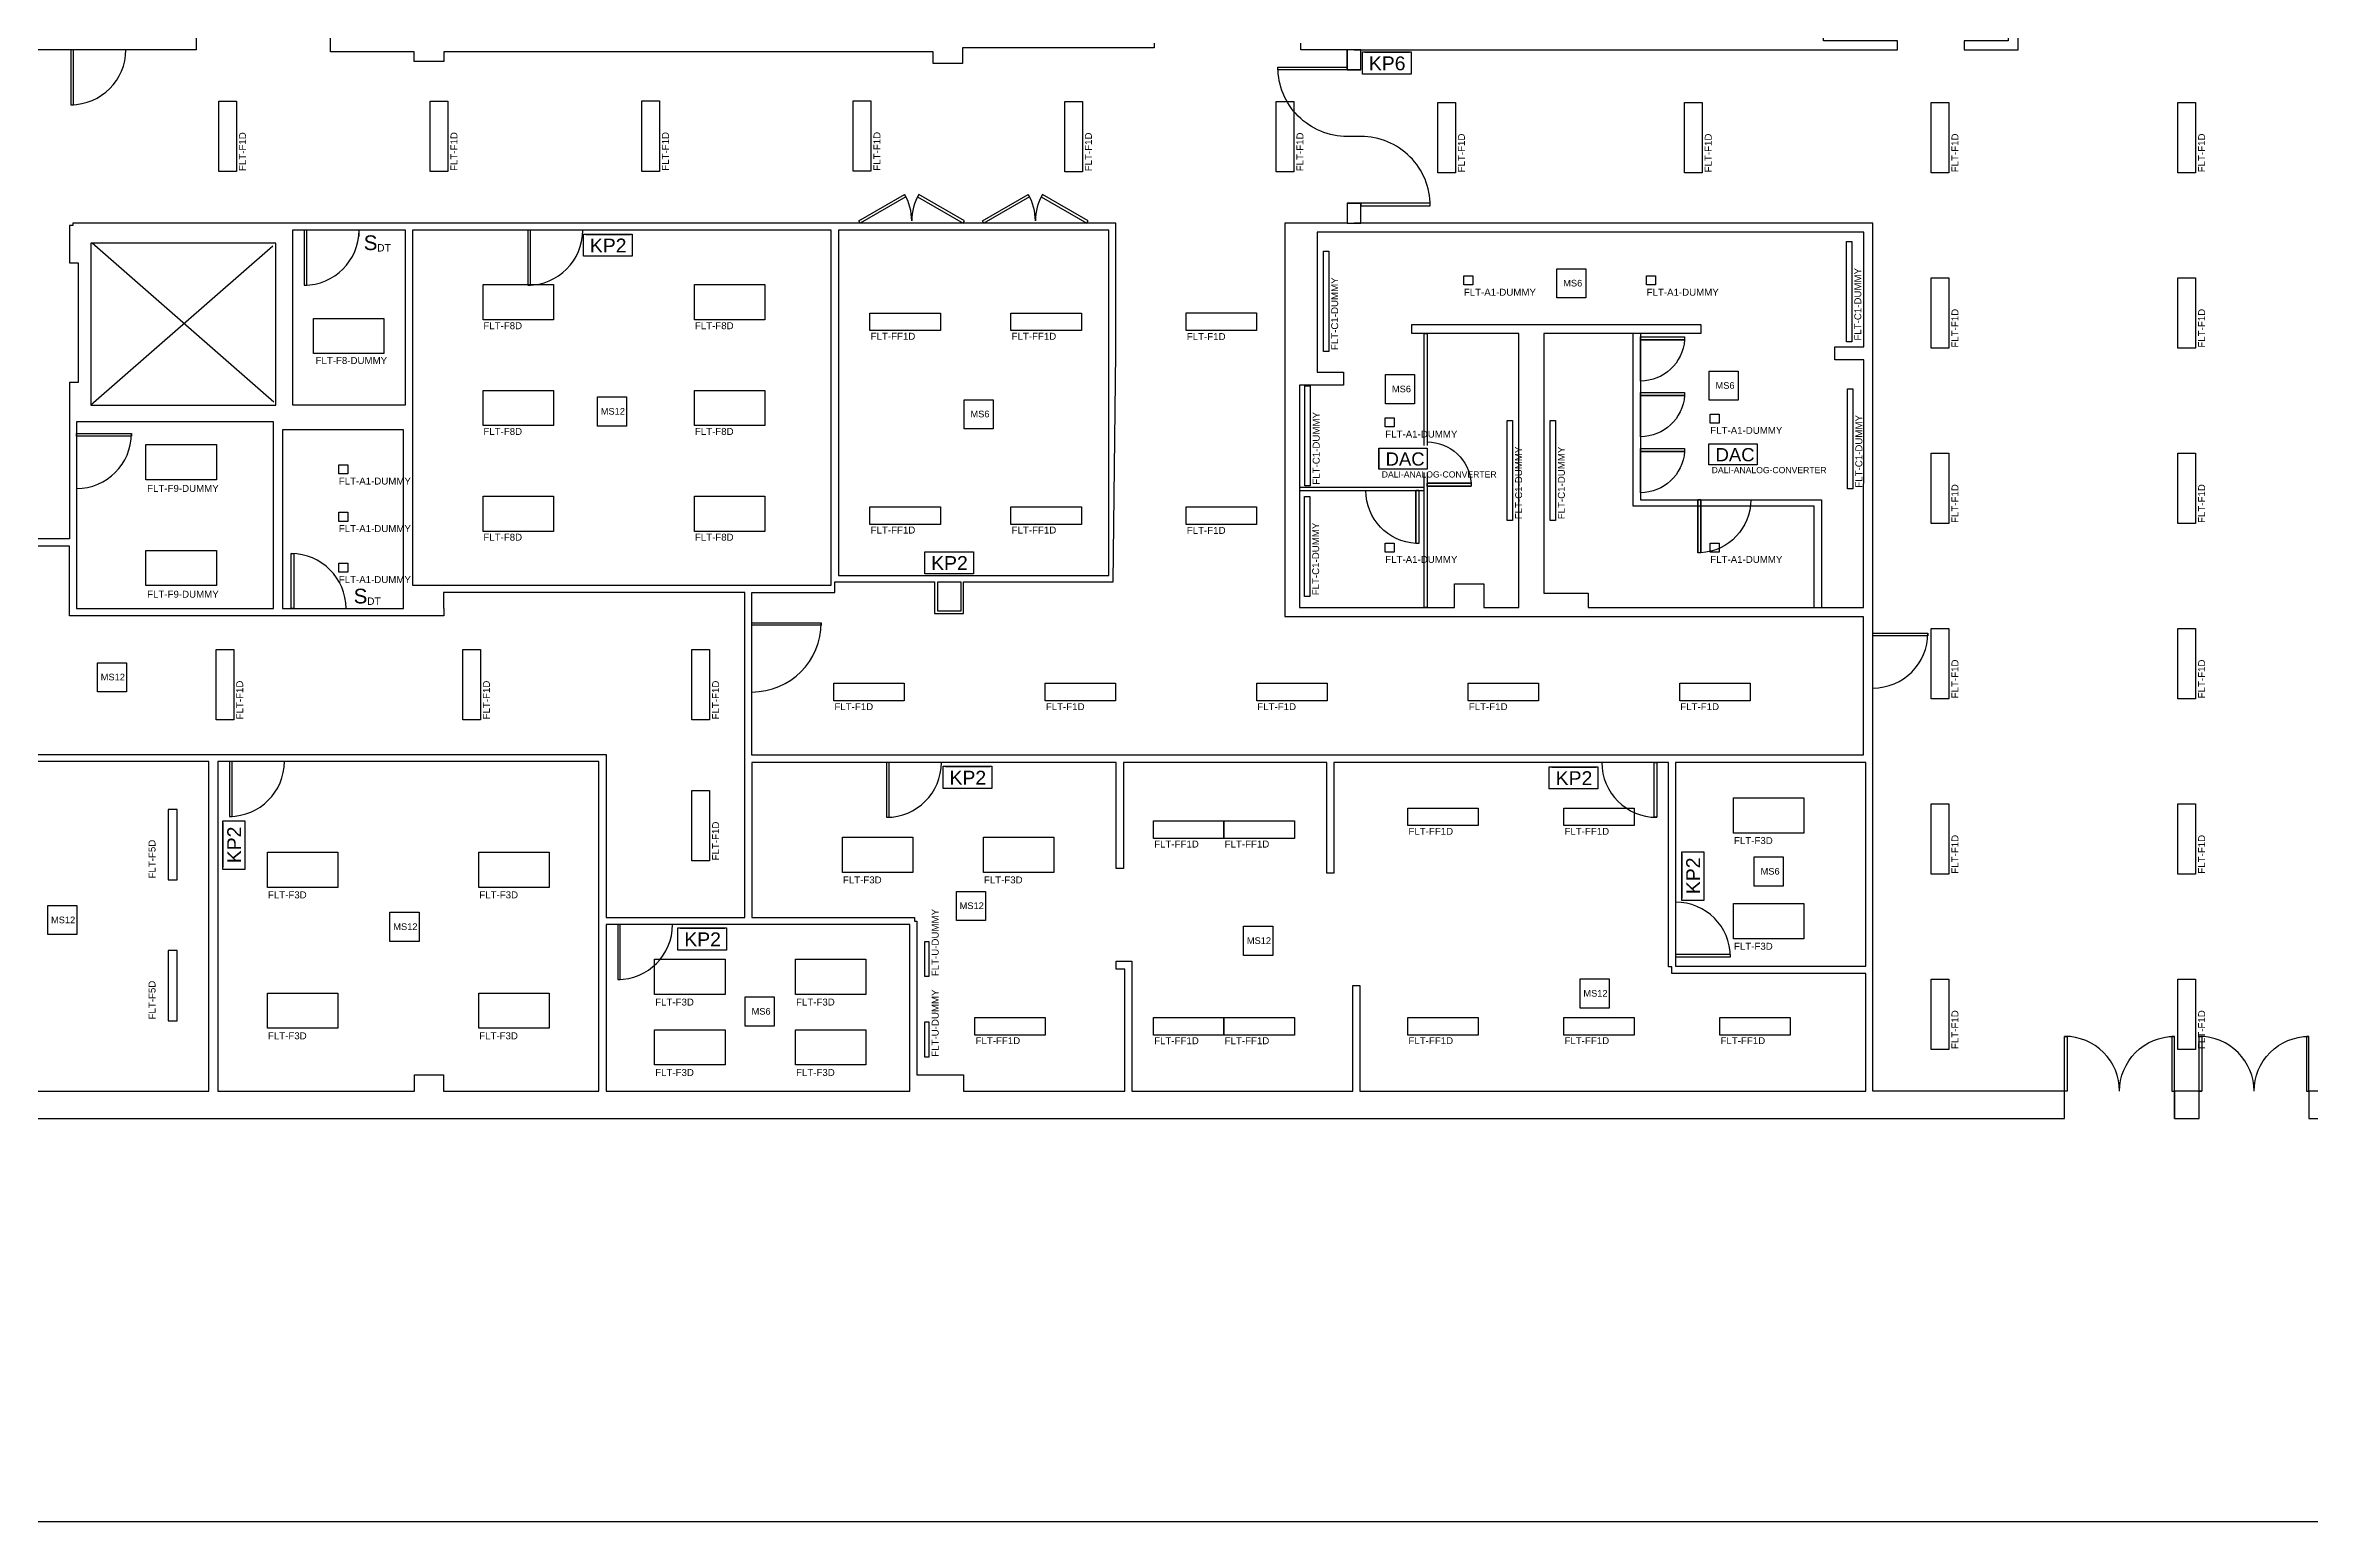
# Model space of a CAD drawing. Header units: inches. Extents: x 0 to 96268, y 0 to 72036.
# Drawn here: x 23615 to 62819, y 0 to 25555 of the extents above; entities that cross this region are included whole.
import ezdxf
from ezdxf.enums import TextEntityAlignment as Align

# ---------------------------------------------------------------- set-up
doc = ezdxf.new("R2010")
doc.units = ezdxf.units.IN
doc.header["$MEASUREMENT"] = 0
doc.layers.get('0').update_dxf_attribs({"color": 255})
doc.layers.add('FLT- Fixtures', color=90, linetype='Continuous')
doc.layers.add('FLT- Peripherals', color=170, linetype='Continuous')
doc.styles.get("Standard").update_dxf_attribs({"font": 'arial.ttf'})

# ---------------------------------------------------------------- blocks, each defined once
blk = doc.blocks.new('FLT-KP2')
at = {"layer": 'FLT- Peripherals', "insert": (112, 307), "char_height": 240, "attachment_point": 1, "bg_fill": 3, "box_fill_scale": 1.3, "bg_fill_color": 256, "bg_fill_transparency": 0}
blk.add_mtext('KP2', dxfattribs=at)
at = {"layer": 'FLT- Peripherals'}
blk.add_lwpolyline([(0, 0), (0, 384), (844, 384), (844, 0)], close=True, dxfattribs=at)
blk = doc.blocks.new('FLT-DAC')
at = {"layer": 'FLT- Fixtures', "insert": (2.34, 5.75), "char_height": 4.5, "attachment_point": 1, "bg_fill": 3, "box_fill_scale": 1.5, "bg_fill_color": 256, "bg_fill_transparency": 0}
blk.add_mtext('DAC', dxfattribs=at)
at = {"layer": 'FLT- Fixtures'}
for p, q in [((0, 7.2), (16.54, 7.2)), ((0, 0), (0, 7.2)), ((16.54, 0), (0, 0)), ((16.54, 7.2), (16.54, 0))]:
    blk.add_line(p, q, dxfattribs=at)
blk.add_attdef('DALI-ANALOG-CONVERTER', (1.02, -2.8), '', height=2.1, dxfattribs=at)
blk = doc.blocks.new('FLT-DMS12')
at = {"layer": 'FLT- Peripherals'}
blk.add_lwpolyline([(0, 504), (504, 504), (504, 0), (0, 0)], close=True, dxfattribs=at)
at = {"layer": 'FLT- Peripherals', "insert": (57, 313), "char_height": 114.8, "attachment_point": 1}
blk.add_mtext('MS12', dxfattribs=at)
blk = doc.blocks.new('FLT-MS6')
at = {"layer": 'FLT- Peripherals'}
blk.add_lwpolyline([(0, 504), (504, 504), (504, 0), (0, 0)], close=True, dxfattribs=at)
at = {"layer": 'FLT- Peripherals', "insert": (111, 313), "char_height": 114.8, "attachment_point": 1}
blk.add_mtext('MS6', dxfattribs=at)
blk = doc.blocks.new('FLT-F1D')
at = {"layer": 'FLT- Fixtures'}
blk.add_lwpolyline([(0, 0), (0, 305), (1219, 305), (1219, 0)], close=True, dxfattribs=at)
blk.add_attdef('FLT-F1D', text='', height=120, dxfattribs=at).set_placement((10, -164), (681, -164), align=Align.ALIGNED)
blk = doc.blocks.new('FLT-F3D')
at = {"layer": 'FLT- Fixtures'}
blk.add_lwpolyline([(0, 610), (1219, 610), (1219, 0), (0, 0)], close=True, dxfattribs=at)
blk.add_attdef('FLT-F3D', text='', height=120, dxfattribs=at).set_placement((9, -190), (679, -190), align=Align.ALIGNED)
blk = doc.blocks.new('FLT-FF1D')
at = {"layer": 'FLT- Fixtures'}
blk.add_lwpolyline([(0, 0), (0, 305), (1219, 305), (1219, 0)], close=True, dxfattribs=at)
blk.add_attdef('FLT-FF1D', text='', height=120, dxfattribs=at).set_placement((12, -158), (785, -158), align=Align.ALIGNED)
blk = doc.blocks.new('FLT-F8D')
at = {"layer": 'FLT- Fixtures'}
blk.add_lwpolyline([(0, 610), (1219, 610), (1219, 0), (0, 0)], close=True, dxfattribs=at)
blk.add_attdef('FLT-F8D', text='', height=120, dxfattribs=at).set_placement((6, -161), (676, -161), align=Align.ALIGNED)
blk = doc.blocks.new('FLT-A1-DUMMY')
at = {"layer": 'FLT- Fixtures'}
blk.add_lwpolyline([(0, 156), (156, 156), (156, 0), (0, 0)], close=True, dxfattribs=at)
blk.add_attdef('FLT-A1-DUMMY', text='', height=120, dxfattribs=at).set_placement((2, -185), (1250, -185), align=Align.ALIGNED)
blk = doc.blocks.new('FLT-C1-DUMMY')
at = {"layer": 'FLT- Fixtures'}
blk.add_lwpolyline([(0, 92), (1735, 92), (1735, 0), (0, 0)], close=True, dxfattribs=at)
blk.add_attdef('FLT-C1-DUMMY', text='', height=120, dxfattribs=at).set_placement((23, -163), (1280, -163), align=Align.ALIGNED)
blk = doc.blocks.new('FLT-F5D')
at = {"layer": 'FLT- Fixtures'}
blk.add_lwpolyline([(0, 0), (0, 152), (1219, 152), (1219, 0)], close=True, dxfattribs=at)
blk.add_attdef('FLT-F5D', text='', height=120, dxfattribs=at).set_placement((24, -220), (694, -220), align=Align.ALIGNED)
blk = doc.blocks.new('FLT-F8-DUMMY')
at = {"layer": 'FLT- Fixtures'}
blk.add_lwpolyline([(0, 610), (1219, 610), (1219, 0), (0, 0)], close=True, dxfattribs=at)
blk.add_attdef('FLT-F8-DUMMY', text='', height=120, dxfattribs=at).set_placement((36, -179), (1275, -179), align=Align.ALIGNED)
blk = doc.blocks.new('FLT-F9-DUMMY')
at = {"layer": 'FLT- Fixtures'}
blk.add_lwpolyline([(0, 610), (1219, 610), (1219, 0), (0, 0)], close=True, dxfattribs=at)
blk.add_attdef('FLT-F9-DUMMY', text='', height=120, dxfattribs=at).set_placement((21, -209), (1260, -209), align=Align.ALIGNED)
blk = doc.blocks.new('FLT-U-DUMMY')
at = {"layer": 'FLT- Fixtures'}
blk.add_lwpolyline([(610, 0), (0, 0), (0, 66), (610, 66)], close=True, dxfattribs=at)
blk.add_attdef('FLT-U-DUMMY', text='', height=120, dxfattribs=at).set_placement((8, -171), (1172, -171), align=Align.ALIGNED)
blk = doc.blocks.new('FLT-KP6')
at = {"layer": 'FLT- Peripherals', "insert": (112, 307), "char_height": 240, "attachment_point": 1, "bg_fill": 3, "box_fill_scale": 1.3, "bg_fill_color": 256, "bg_fill_transparency": 0}
blk.add_mtext('KP6', dxfattribs=at)
at = {"layer": 'FLT- Peripherals'}
blk.add_lwpolyline([(0, 0), (0, 384), (844, 384), (844, 0)], close=True, dxfattribs=at)

msp = doc.modelspace()

# ---------------------------------------------------------------- linework, layer by layer
for p, q in [((27555, 22077), (24405, 19327)), ((27569, 19377), (24427, 22127)), ((51982, 20507), (51982, 20457)), ((51982, 19544), (51982, 19494)), ((51982, 18575), (51982, 18525))]:
    msp.add_line(p, q)
for points in [[(26228, 26764), (26228, 25477), (25059, 25477), (25059, 25477), (24007, 25477), (24007, 25477), (23481, 25477)], [(42803, 25589), (42803, 25511), (39490, 25511), (39490, 25237), (38980, 25237), (38980, 25439), (30510, 25439), (30510, 25272), (30000, 25272), (30000, 25439), (28552, 25439), (28552, 26764)], [(46146, 25132), (46146, 25477), (45475, 25477), (45343, 25477), (45343, 25589)], [(46146, 22822), (46146, 22477), (46383, 22477), (46383, 22822), (46146, 22822), (46383, 22822)], [(51220, 20565), (51220, 17686), (54354, 17686), (54354, 15822)], [(60461, 6977), (60889, 6977), (60889, 7450), (60934, 7450), (60461, 7450), (60461, 7450), (60461, 6977), (60461, 7450)], [(92842, 7450), (62789, 7450), (62789, 6977), (93315, 6977)]]:
    msp.add_lwpolyline(points)
for points in [[(24058, 24527), (24103, 24527), (24103, 25477), (24058, 25477), (24058, 24527, 0.414213), (25008, 25477)], [(47583, 22777), (47583, 22822), (46383, 22822), (46383, 22777), (47583, 22777, 0.414265), (46383, 23977), (46146, 23977, -0.414265), (44946, 25177), (46146, 25177), (46146, 25132), (44946, 25132), (44946, 25177)], [(38608, 22516, 0.131697), (38486, 22973), (38508, 22934), (37716, 22477), (37693, 22516), (38486, 22973)], [(38731, 22973), (38708, 22934), (39501, 22477), (39523, 22516), (38731, 22973, 0.131697), (38608, 22516)], [(40749, 22516, 0.131697), (40626, 22973), (40648, 22934), (39856, 22477), (39834, 22516), (40626, 22973)], [(40871, 22973), (40849, 22934), (41641, 22477), (41664, 22516), (40871, 22973, 0.131697), (40749, 22516)], [(31965, 21403), (32010, 21403), (32010, 22353), (31965, 22353), (31965, 21403, 0.414213), (32915, 22353)], [(24155, 17883, 0.414213), (25105, 18833), (25105, 18788), (24155, 18788), (24155, 18833), (25105, 18833)], [(53128, 17686, -0.398319), (52262, 16770), (52212, 16770)], [(28819, 15806, 0.414213), (27869, 16756), (27914, 16756), (27914, 15806), (27869, 15806), (27869, 16756)], [(35844, 14361, 0.414213), (37044, 15561), (37044, 15516), (35844, 15516), (35844, 15561), (37044, 15561)], [(55243, 14429, 0.414213), (56193, 15379), (56193, 15334), (55243, 15334), (55243, 15379), (56193, 15379)], [(26802, 12208), (26847, 12208), (26847, 13158), (26802, 13158), (26802, 12208, 0.414213), (27752, 13158)], [(38172, 12192), (38217, 12192), (38217, 13142), (38172, 13142), (38172, 12192, 0.414213), (39122, 13142)], [(50551, 13142, 0.414213), (51501, 12192), (51456, 12192), (51456, 13142), (51501, 13142), (51501, 12192)], [(52777, 9775), (52777, 9820), (51827, 9820), (51827, 9775), (52777, 9775, 0.414213), (51827, 10725)], [(33520, 9385), (33565, 9385), (33565, 10335), (33520, 10335), (33520, 9385, 0.414213), (34470, 10335)], [(59511, 7450, 0.414265), (58561, 8400), (58606, 8400), (58606, 7450), (58561, 7450), (58561, 8400)], [(59511, 7450, -0.414265), (60461, 8400), (60416, 8400), (60416, 7450), (60461, 7450), (60461, 8400)], [(61839, 7450, 0.414265), (60889, 8400), (60934, 8400), (60934, 7450), (60889, 7450), (60889, 8400)], [(61839, 7450, -0.414265), (62789, 8400), (62744, 8400), (62744, 7450), (62789, 7450), (62789, 8400)]]:
    msp.add_lwpolyline(points, format="xyb")
at = {"flags": 128}
for points in [[(29970, 16209), (30507, 16209), (30510, 16210), (35782, 16210), (37217, 16210), (37217, 16268), (37217, 22353), (37217, 22353), (35279, 22353), (35279, 22353), (29970, 22353), (29970, 19117)], [(42017, 16380), (42017, 22353), (37341, 22353), (37341, 20377), (37341, 16380)], [(27605, 19327), (27605, 22127), (24405, 22127), (24405, 19701), (24405, 19701), (24405, 19327)], [(49950, 22321), (46343, 22321), (45623, 22321), (45623, 19898), (46082, 19898), (46082, 19672), (45569, 19672), (45322, 19672), (45322, 16268), (45322, 15822), (48002, 15822), (48002, 16235), (48507, 16235), (48507, 15822), (49115, 15822), (49115, 16007), (49115, 20565), (47263, 20565), (47263, 20721), (49331, 20721), (49950, 20721), (52263, 20721), (52263, 20565), (49950, 20565), (49547, 20565), (49547, 16069), (50315, 16069), (50315, 15822), (55079, 15822), (55087, 20110), (54584, 20110), (54584, 20336), (55087, 20336), (55087, 22321)], [(47527, 15822), (47478, 15822), (47478, 20565), (47527, 20565)], [(27562, 19039), (24155, 19039), (24155, 16949), (24155, 15806), (27562, 15806), (27562, 18934)], [(27718, 18901), (27718, 15808), (27718, 15806), (29814, 15806), (29814, 16234), (29814, 18901), (27874, 18901), (27855, 18901), (27730, 18901)], [(17301, 13158), (12228, 13158), (12228, 7734), (12507, 7734), (12507, 7450), (21002, 7450), (21002, 7734), (21507, 7734), (21507, 7450), (22751, 7450), (26445, 7450), (26445, 13158), (22751, 13158), (20885, 13158), (20725, 13158), (20300, 13158)], [(30507, 7734), (30507, 7450), (33196, 7450), (33196, 10397), (33196, 13144), (33196, 13158), (26601, 13158), (26601, 7450), (30002, 7450), (30002, 7734)], [(55119, 13142), (51827, 13142), (51827, 9615), (52405, 9615), (55119, 9615), (55119, 9874), (55119, 11594)], [(33320, 7450), (38574, 7450), (38574, 7679), (38574, 10147), (38574, 10335), (38521, 10335), (35782, 10335), (35720, 10335), (33320, 10335)]]:
    msp.add_lwpolyline(points, close=True, dxfattribs=at)
for points in [[(51220, 20507), (51982, 20507), (51982, 20457), (51220, 20457), (51220, 20507), (51220, 20457), (51982, 20457, -0.395151), (51220, 19743)], [(51220, 19544), (51982, 19544), (51982, 19494), (51220, 19494), (51220, 19544), (51220, 19494), (51982, 19494, -0.395151), (51220, 18780)], [(51220, 18575), (51982, 18575), (51982, 18525), (51220, 18525), (51220, 18575), (51220, 18525), (51982, 18525, -0.395151), (51220, 17811)], [(47385, 17847), (47385, 16931), (47335, 16931), (47335, 17847), (47385, 17847), (47335, 17847), (47335, 16931, -0.398319), (46468, 17847)]]:
    msp.add_lwpolyline(points, format="xyb", close=True)
for points in [[(47527, 17926), (47527, 17976), (48289, 17976), (47527, 17976), (47527, 17926), (48289, 17926)], [(52212, 17686), (52262, 17686), (52262, 16770), (52262, 17686), (52212, 17686), (52212, 16770)], [(38698, 10147), (38698, 7734), (39000, 7734), (39002, 7734), (39507, 7734), (39507, 7450), (42294, 7450), (42294, 9564), (42149, 9564), (42149, 9704), (42418, 9704), (42418, 9564), (42418, 7450), (46242, 7450), (46242, 9279), (46366, 9279), (46366, 7450), (52405, 7450), (55119, 7450), (55119, 9491), (52405, 9491), (51765, 9491), (51765, 9604), (51703, 9604), (51703, 13142), (50307, 13142), (45916, 13142), (45916, 11224), (45795, 11224), (45795, 11304), (45795, 13142), (42271, 13142), (42271, 11304), (42209, 11304), (42147, 11304), (42147, 13142), (41965, 13142), (38658, 13142), (35844, 13142), (35844, 10459), (38658, 10459), (38658, 10397), (38698, 10397)]]:
    msp.add_lwpolyline(points, close=True)
msp.add_lwpolyline([(22751, 13282), (26523, 13282), (33258, 13282), (33320, 13282), (33320, 10459), (35720, 10459), (35720, 13142), (35720, 13204), (35720, 13282), (35720, 14905), (35720, 16086), (30507, 16086), (30507, 15806), (30509, 15806), (30509, 15682), (30507, 15682), (29892, 15682), (27640, 15682), (27569, 15682), (27560, 15682), (24031, 15682), (24031, 16887), (21667, 16887)], dxfattribs=at)

# ---------------------------------------------------------------- block references
at = {"layer": 'FLT- Fixtures'}
for name, p, rotation, values in [('FLT-F1D', (26923, 23369), 90, {'FLT-F1D': 'FLT-F1D'}), ('FLT-F1D', (30583, 23371), 90, {'FLT-F1D': 'FLT-F1D'}), ('FLT-F1D', (34243, 23373), 90, {'FLT-F1D': 'FLT-F1D'}), ('FLT-F1D', (37903, 23375), 90, {'FLT-F1D': 'FLT-F1D'}), ('FLT-F1D', (41563, 23364), 90, {'FLT-F1D': 'FLT-F1D'}), ('FLT-F1D', (45223, 23364), 90, {'FLT-F1D': 'FLT-F1D'}), ('FLT-F1D', (48018, 23346), 90, {'FLT-F1D': 'FLT-F1D'}), ('FLT-F1D', (52288, 23346), 90, {'FLT-F1D': 'FLT-F1D'}), ('FLT-F1D', (56558, 23347), 90, {'FLT-F1D': 'FLT-F1D'}), ('FLT-F1D', (60827, 23347), 90, {'FLT-F1D': 'FLT-F1D'}), ('FLT-C1-DUMMY', (45825, 20257), 89.99999999999989, {'FLT-C1-DUMMY': 'FLT-C1-DUMMY'}), ('FLT-C1-DUMMY', (54878, 20421), 89.99999999999989, {'FLT-C1-DUMMY': 'FLT-C1-DUMMY'}), ('FLT-F1D', (56558, 20312), 90, {'FLT-F1D': 'FLT-F1D'}), ('FLT-F1D', (60827, 20312), 90, {'FLT-F1D': 'FLT-F1D'}), ('FLT-C1-DUMMY', (45505, 17927), 89.99999999999989, {'FLT-C1-DUMMY': 'FLT-C1-DUMMY'}), ('FLT-C1-DUMMY', (54896, 17875), 89.99999999999989, {'FLT-C1-DUMMY': 'FLT-C1-DUMMY'}), ('FLT-C1-DUMMY', (49748, 17328), 89.99999999999989, {'FLT-C1-DUMMY': 'FLT-C1-DUMMY'}), ('FLT-F1D', (56558, 17277), 90, {'FLT-F1D': 'FLT-F1D'}), ('FLT-F1D', (60827, 17277), 90, {'FLT-F1D': 'FLT-F1D'}), ('FLT-C1-DUMMY', (45496, 16012), 89.99999999999989, {'FLT-C1-DUMMY': 'FLT-C1-DUMMY'}), ('FLT-F1D', (56558, 14242), 90, {'FLT-F1D': 'FLT-F1D'}), ('FLT-F1D', (60827, 14242), 90, {'FLT-F1D': 'FLT-F1D'}), ('FLT-F1D', (26875, 13877), 90, {'FLT-F1D': 'FLT-F1D'}), ('FLT-F1D', (31145, 13877), 90, {'FLT-F1D': 'FLT-F1D'}), ('FLT-F1D', (35110, 13877), 90, {'FLT-F1D': 'FLT-F1D'}), ('FLT-F1D', (35110, 11437), 90, {'FLT-F1D': 'FLT-F1D'}), ('FLT-F1D', (56558, 11207), 90, {'FLT-F1D': 'FLT-F1D'}), ('FLT-F1D', (60827, 11207), 90, {'FLT-F1D': 'FLT-F1D'}), ('FLT-U-DUMMY', (38903, 9434), 90, {'FLT-U-DUMMY': 'FLT-U-DUMMY'}), ('FLT-U-DUMMY', (38903, 8040), 90, {'FLT-U-DUMMY': 'FLT-U-DUMMY'}), ('FLT-F1D', (56558, 8172), 90, {'FLT-F1D': 'FLT-F1D'}), ('FLT-F1D', (60827, 8172), 90, {'FLT-F1D': 'FLT-F1D'})]:
    msp.add_blockref(name, p, dxfattribs=dict(at, rotation=rotation)).add_auto_attribs(values)
for name, p, values in [('FLT-A1-DUMMY', (48161, 21406), {'FLT-A1-DUMMY': 'FLT-A1-DUMMY'}), ('FLT-A1-DUMMY', (51325, 21406), {'FLT-A1-DUMMY': 'FLT-A1-DUMMY'}), ('FLT-F8D', (31190, 20802), {'FLT-F8D': 'FLT-F8D'}), ('FLT-F8D', (34850, 20802), {'FLT-F8D': 'FLT-F8D'}), ('FLT-F8-DUMMY', (28255, 20218), {'FLT-F8-DUMMY': 'FLT-F8-DUMMY'}), ('FLT-FF1D', (37886, 20616), {'FLT-FF1D': 'FLT-FF1D'}), ('FLT-FF1D', (40325, 20616), {'FLT-FF1D': 'FLT-FF1D'}), ('FLT-F1D', (43359, 20617), {'FLT-F1D': 'FLT-F1D'}), ('FLT-F8D', (31190, 18972), {'FLT-F8D': 'FLT-F8D'}), ('FLT-F8D', (34850, 18972), {'FLT-F8D': 'FLT-F8D'}), ('FLT-F9-DUMMY', (25356, 18034), {'FLT-F9-DUMMY': 'FLT-F9-DUMMY'}), ('FLT-A1-DUMMY', (28692, 18137), {'FLT-A1-DUMMY': 'FLT-A1-DUMMY'}), ('FLT-F8D', (31190, 17142), {'FLT-F8D': 'FLT-F8D'}), ('FLT-F8D', (34850, 17142), {'FLT-F8D': 'FLT-F8D'}), ('FLT-A1-DUMMY', (28692, 17315), {'FLT-A1-DUMMY': 'FLT-A1-DUMMY'}), ('FLT-FF1D', (37886, 17262), {'FLT-FF1D': 'FLT-FF1D'}), ('FLT-FF1D', (40325, 17262), {'FLT-FF1D': 'FLT-FF1D'}), ('FLT-F1D', (43359, 17262), {'FLT-F1D': 'FLT-F1D'}), ('FLT-A1-DUMMY', (46802, 16781), {'FLT-A1-DUMMY': 'FLT-A1-DUMMY'}), ('FLT-A1-DUMMY', (52426, 16781), {'FLT-A1-DUMMY': 'FLT-A1-DUMMY'}), ('FLT-F9-DUMMY', (25356, 16203), {'FLT-F9-DUMMY': 'FLT-F9-DUMMY'}), ('FLT-A1-DUMMY', (28692, 16433), {'FLT-A1-DUMMY': 'FLT-A1-DUMMY'}), ('FLT-F1D', (37261, 14211), {'FLT-F1D': 'FLT-F1D'}), ('FLT-F1D', (40919, 14211), {'FLT-F1D': 'FLT-F1D'}), ('FLT-F1D', (44579, 14211), {'FLT-F1D': 'FLT-F1D'}), ('FLT-F1D', (48239, 14211), {'FLT-F1D': 'FLT-F1D'}), ('FLT-F1D', (51899, 14211), {'FLT-F1D': 'FLT-F1D'}), ('FLT-FF1D', (47193, 12048), {'FLT-FF1D': 'FLT-FF1D'}), ('FLT-FF1D', (49893, 12048), {'FLT-FF1D': 'FLT-FF1D'}), ('FLT-F3D', (52830, 11920), {'FLT-F3D': 'FLT-F3D'}), ('FLT-F3D', (37409, 11239), {'FLT-F3D': 'FLT-F3D'}), ('FLT-F3D', (39849, 11239), {'FLT-F3D': 'FLT-F3D'}), ('FLT-FF1D', (42792, 11827), {'FLT-FF1D': 'FLT-FF1D'}), ('FLT-FF1D', (44012, 11827), {'FLT-FF1D': 'FLT-FF1D'}), ('FLT-F3D', (27459, 10980), {'FLT-F3D': 'FLT-F3D'}), ('FLT-F3D', (31117, 10980), {'FLT-F3D': 'FLT-F3D'}), ('FLT-F3D', (52830, 10090), {'FLT-F3D': 'FLT-F3D'}), ('FLT-F3D', (36598, 9124), {'FLT-F3D': 'FLT-F3D'}), ('FLT-F3D', (27459, 8540), {'FLT-F3D': 'FLT-F3D'}), ('FLT-F3D', (31115, 8540), {'FLT-F3D': 'FLT-F3D'}), ('FLT-FF1D', (39701, 8424), {'FLT-FF1D': 'FLT-FF1D'}), ('FLT-FF1D', (42792, 8423), {'FLT-FF1D': 'FLT-FF1D'}), ('FLT-FF1D', (44012, 8423), {'FLT-FF1D': 'FLT-FF1D'}), ('FLT-FF1D', (47193, 8424), {'FLT-FF1D': 'FLT-FF1D'}), ('FLT-FF1D', (49893, 8424), {'FLT-FF1D': 'FLT-FF1D'}), ('FLT-FF1D', (52593, 8424), {'FLT-FF1D': 'FLT-FF1D'}), ('FLT-F3D', (34160, 7905), {'FLT-F3D': 'FLT-F3D'}), ('FLT-F3D', (36598, 7905), {'FLT-F3D': 'FLT-F3D'})]:
    msp.add_blockref(name, p, dxfattribs=at).add_auto_attribs(values)
ref = msp.add_blockref('FLT-F5D', (25742, 11110), dxfattribs=dict(at, xscale=-1, rotation=269.9999999999998))
ref.add_attrib('FLT-F5D', 'FLT-F5D', dxfattribs={"height": 120, "rotation": 90}).set_placement((25522, 11133), (25522, 11804), align=Align.ALIGNED)
ref = msp.add_blockref('FLT-F5D', (25742, 8670), dxfattribs=dict(at, xscale=-1, rotation=269.9999999999998))
ref.add_attrib('FLT-F5D', 'FLT-F5D', dxfattribs={"height": 120, "rotation": 90}).set_placement((25522, 8693), (25522, 9364), align=Align.ALIGNED)
at = {"layer": 'FLT- Peripherals'}
for name, p in [('FLT-MS6', (49772, 21182)), ('FLT-MS6', (46808, 19351)), ('FLT-MS6', (52408, 19411)), ('FLT-DMS12', (33170, 18964)), ('FLT-MS6', (39514, 18917)), ('FLT-DMS12', (24517, 14364)), ('FLT-MS6', (53188, 11002)), ('FLT-DMS12', (23657, 10161)), ('FLT-DMS12', (39381, 10406)), ('FLT-DMS12', (29580, 10044)), ('FLT-DMS12', (44352, 9803)), ('FLT-MS6', (35726, 8578)), ('FLT-DMS12', (50175, 8890))]:
    msp.add_blockref(name, p, dxfattribs=at)

# ---------------------------------------------------------------- texts
at = {"insert": (29125, 22265), "char_height": 255, "attachment_point": 1, "bg_fill": 3, "box_fill_scale": 1.3, "bg_fill_color": 256, "bg_fill_transparency": 0}
msp.add_mtext('S', dxfattribs=at)

# ---------------------------------------------------------------- next in the draw order: linework, layer by layer
msp.add_lwpolyline([(28094, 21403), (28139, 21403), (28139, 22353), (28094, 22353), (28094, 21403, 0.414213), (29044, 22353)], format="xyb")

# ---------------------------------------------------------------- next in the draw order: block references
at = {"layer": 'FLT- Fixtures', "xscale": 50.8, "yscale": 50.8, "zscale": 50.8}
for p in [(46691, 18216), (52401, 18291)]:
    msp.add_blockref('FLT-DAC', p, dxfattribs=at).add_auto_attribs({'DALI-ANALOG-CONVERTER': 'DALI-ANALOG-CONVERTER'})
at = {"layer": 'FLT- Peripherals'}
for p in [(32927, 21902), (38833, 16406), (39151, 12691), (49641, 12683), (34561, 9893)]:
    msp.add_blockref('FLT-KP2', p, dxfattribs=at)
at = {"layer": 'FLT- Peripherals', "rotation": 89.99999999999991}
for p in [(27070, 11286), (52318, 10751)]:
    msp.add_blockref('FLT-KP2', p, dxfattribs=at)

# ---------------------------------------------------------------- next in the draw order: texts
at = {"insert": (29357, 22113), "char_height": 127.7, "attachment_point": 1, "bg_fill": 3, "box_fill_scale": 1.3, "bg_fill_color": 256, "bg_fill_transparency": 0}
msp.add_mtext('DT', dxfattribs=at)

# ---------------------------------------------------------------- next in the draw order: linework, layer by layer
for points in [[(65037, 37712), (57755, 37712), (57755, 43212), (59595, 43212), (59595, 58977), (2755, 58977), (2755, 24979), (11755, 24977), (11755, 6977), (58561, 6977), (58561, 7450), (55243, 7450), (55243, 22477), (46265, 22477)], [(46146, 22822), (46146, 22477), (45569, 22477), (45193, 22477), (45065, 22477), (45065, 19785), (45065, 16268), (45065, 15666), (48002, 15666), (48507, 15666), (49331, 15666), (50253, 15666), (54412, 15666), (54471, 15666), (55076, 15666), (55076, 13266), (51765, 13266), (50307, 13266), (50307, 13266), (41965, 13266), (41965, 13266), (38658, 13266), (35844, 13266), (35844, 13282), (35844, 14905), (35844, 16086), (37279, 16086), (37279, 16268), (39002, 16268), (39002, 15719), (39507, 15719), (39507, 16268), (42093, 16268), (42141, 20225), (42141, 21638), (42141, 21791), (42141, 21791), (42141, 22477), (42079, 22477), (37279, 22477), (35279, 22477), (29908, 22477), (27874, 22477), (27855, 22477), (24093, 22477), (24093, 22433), (24031, 22433), (24031, 21790), (24184, 21790), (24184, 19720), (24031, 19720), (24031, 18993), (24031, 18961), (24031, 18905), (24031, 17011), (21667, 17011)], [(51089, 20565), (51089, 17584), (54222, 17584), (54222, 15822)]]:
    msp.add_lwpolyline(points)
at = {"flags": 128}
msp.add_lwpolyline([(27893, 22353), (27893, 19333), (29846, 19333), (29846, 22353)], close=True, dxfattribs=at)
msp.add_lwpolyline([(47527, 18689, -0.395151), (48289, 17976), (48289, 17926)], format="xyb")
for points in [[(47478, 17902), (45322, 17902), (45322, 17847), (47478, 17847)], [(39059, 16268), (39460, 16268), (39460, 15758), (39059, 15758)]]:
    msp.add_lwpolyline(points, close=True)

# ---------------------------------------------------------------- next in the draw order: block references
at = {"layer": 'FLT- Fixtures'}
for name, p, values in [('FLT-A1-DUMMY', (46802, 18950), {'FLT-A1-DUMMY': 'FLT-A1-DUMMY'}), ('FLT-A1-DUMMY', (52426, 19015), {'FLT-A1-DUMMY': 'FLT-A1-DUMMY'}), ('FLT-F3D', (34160, 9124), {'FLT-F3D': 'FLT-F3D'})]:
    msp.add_blockref(name, p, dxfattribs=at).add_auto_attribs(values)
at = {"layer": 'FLT- Fixtures', "rotation": 89.99999999999989}
msp.add_blockref('FLT-C1-DUMMY', (49008, 17328), dxfattribs=at).add_auto_attribs({'FLT-C1-DUMMY': 'FLT-C1-DUMMY'})

# ---------------------------------------------------------------- next in the draw order: block references
at = {"layer": 'FLT- Peripherals'}
msp.add_blockref('FLT-KP6', (46408, 25055), dxfattribs=at)

# ---------------------------------------------------------------- next in the draw order: texts
at = {"insert": (28951, 16149), "char_height": 255, "attachment_point": 1, "bg_fill": 3, "box_fill_scale": 1.3, "bg_fill_color": 256, "bg_fill_transparency": 0}
msp.add_mtext('S', dxfattribs=at)

# ---------------------------------------------------------------- next in the draw order: linework, layer by layer
for points in [[(46265, 25477), (55670, 25477), (55670, 25633), (54386, 25633), (54386, 28996), (57584, 28996), (57584, 25633), (56823, 25633), (56823, 25477), (57755, 25477), (57755, 37123), (65393, 37123)], [(46383, 25132), (46383, 25477), (46146, 25477), (46146, 25132), (46383, 25132), (46146, 25132), (46146, 25132)]]:
    msp.add_lwpolyline(points)

# ---------------------------------------------------------------- next in the draw order: texts
at = {"insert": (29183, 15997), "char_height": 127.7, "attachment_point": 1, "bg_fill": 3, "box_fill_scale": 1.3, "bg_fill_color": 256, "bg_fill_transparency": 0}
msp.add_mtext('DT', dxfattribs=at)

# ---------------------------------------------------------------- next in the draw order: linework, layer by layer
msp.add_lwpolyline([(0, 72036), (96268, 72036), (96268, 0), (0, 0)], close=True)

doc.saveas('drawing.dxf')
